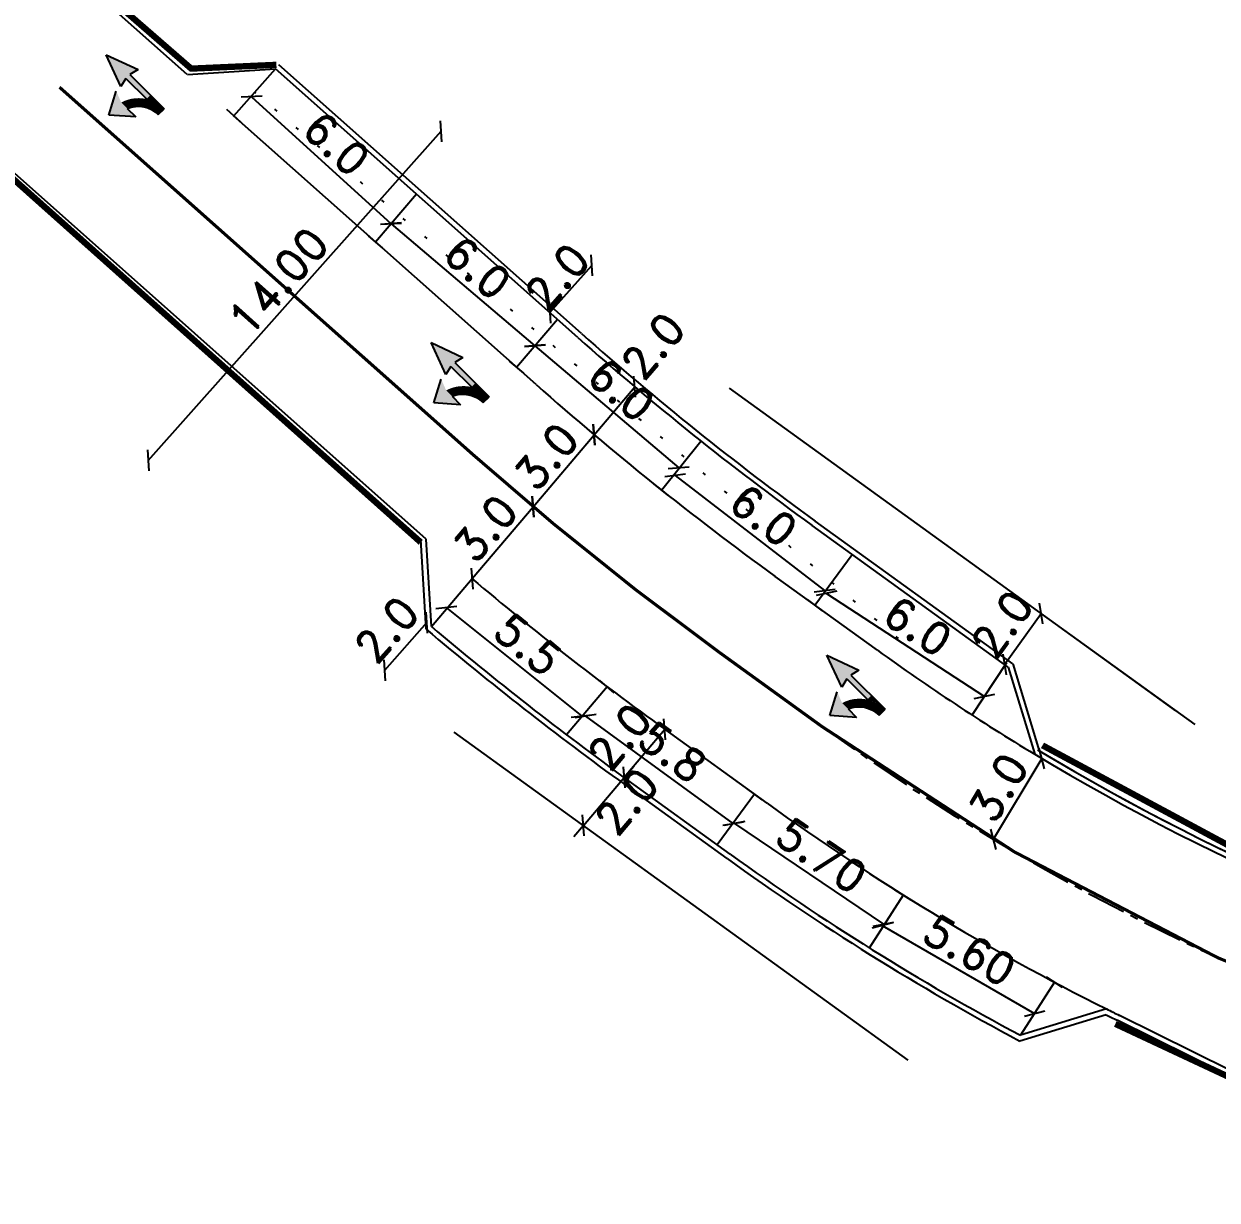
# Model space of a CAD drawing. Extents: x 183304 to 184528, y 666784 to 667526.
# Drawn here: x 184413.73 to 184451.69, y 667079.17 to 667116.57 of the extents above; entities that cross this region are included whole.
import ezdxf

# ---------------------------------------------------------------- set-up
doc = ezdxf.new("R2010")
doc.units = 0
for name, pattern in [('1-1', [2, 1, -1]), ('CENTER', [2, 1.25, -0.25, 0.25, -0.25]), ('DOT2', [3.175, 0, -3.175])]:
    doc.linetypes.add(name, pattern=pattern)
for name, color, linetype in [('D-15', 20, '1-1'), ('d-cl', 1, 'CENTER'), ('D-D13', 7, 'Continuous'), ('D-Dim', 7, 'Continuous'), ('D-EV-INSIDE', 2, 'Continuous'), ('d-han', 115, 'Continuous'), ('D-Kav-Parking', 9, 'DOT2'), ('D-Nativ', 7, '1-1'), ('D-Road', 7, 'Continuous')]:
    doc.layers.add(name, color=color, linetype=linetype)
doc.styles.add('ROMAND', font='romand')
doc.dimstyles.new('DDIM', dxfattribs={"dimscale": 1.35, "dimtxt": 0.75, "dimasz": 0.35, "dimexe": 0, "dimexo": 0.5, "dimgap": 0.15, "dimtad": 1, "dimdec": 1, "dimzin": 0, "dimdsep": 46, "dimtxsty": 'ROMAND', "dimblk1": 'OBLIQUE', "dimblk2": 'OBLIQUE', "dimsah": 1, "dimcen": 0.5, "dimse1": 1, "dimse2": 1, "dimadec": 0, "dimazin": 0, "dimtfac": 0.75, "dimtdec": 1, "dimtmove": 2, "dimatfit": 3, "dimldrblk": 'OBLIQUE', "dimfxl": 1, "dimtolj": 1, "dimtzin": 0, "dimarcsym": 0})

# ---------------------------------------------------------------- blocks, each defined once
blk = doc.blocks.new('dd-13srr')
at = {"layer": 'D-D13'}
for p, q in [((0, 0), (-0.55, -1.5)), ((0.55, -1.5), (0, 0)), ((-0.55, -1.5), (-0.125, -1.4)), ((-0.125, -1.4), (-0.125, -3.6)), ((0.125, -1.4), (0.55, -1.5)), ((0.125, -1.4), (0.125, -2.721)), ((1.85, -2.025), (0.85, -1.5)), ((1.05, -2.95), (1.85, -2.025)), ((1.05, -2.4), (1.05, -2.95)), ((0.25, -3.6), (-0.125, -3.6))]:
    blk.add_line(p, q, dxfattribs=at)
blk.add_arc((1.55, -3.6), 1.3, 112.6199, 180, dxfattribs=at)
for points in [[(-0.125, -1.4), (-0.55, -1.5), (0, 0)], [(-0.125, -1.4), (0, 0), (0.125, -1.4)], [(0.125, -1.4), (0.55, -1.5), (0, 0)], [(0.125, -1.4), (0.125, -2.721), (-0.125, -1.4)], [(-0.125, -3.6), (-0.125, -1.4), (0.125, -2.721)], [(1.05, -2.02), (0.85, -1.5), (1.85, -2.025)], [(0.612, -2.226), (0.874, -2.489), (0.733, -2.153)], [(0.733, -2.153), (0.984, -2.43), (0.89, -2.077)], [(0.874, -2.489), (0.733, -2.153), (0.984, -2.43)], [(0.89, -2.077), (1.05, -2.4), (0.968, -2.047)], [(0.984, -2.43), (0.89, -2.077), (1.05, -2.4)], [(0.968, -2.047), (1.05, -2.4), (1.05, -2.02)], [(1.05, -2.4), (1.85, -2.025), (1.05, -2.02)], [(1.05, -2.4), (1.05, -2.95), (1.85, -2.025)], [(0.119, -2.736), (0.492, -2.844), (0.226, -2.582)], [(0.226, -2.582), (0.576, -2.739), (0.341, -2.451)], [(0.492, -2.844), (0.226, -2.582), (0.576, -2.739)], [(0.341, -2.451), (0.689, -2.626), (0.493, -2.312)], [(0.576, -2.739), (0.341, -2.451), (0.689, -2.626)], [(0.493, -2.312), (0.781, -2.552), (0.612, -2.226)], [(0.689, -2.626), (0.493, -2.312), (0.781, -2.552)], [(0.781, -2.552), (0.612, -2.226), (0.874, -2.489)], [(-0.125, -3.066), (-0.125, -2.721), (0.125, -2.721)], [(-0.125, -3.066), (0, -2.893), (0.012, -2.942)], [(-0.125, -3.066), (-0.046, -3.096), (0.012, -2.942)], [(-0.125, -3.066), (-0.046, -3.096), (-0.125, -3.264)], [(-0.096, -3.29), (-0.125, -3.264), (-0.046, -3.096)], [(-0.104, -3.339), (0.283, -3.309), (-0.084, -3.237)], [(-0.084, -3.237), (0.31, -3.211), (-0.056, -3.129)], [(0.283, -3.309), (-0.084, -3.237), (0.31, -3.211)], [(-0.056, -3.129), (0.31, -3.211), (-0.008, -2.99)], [(-0.008, -2.99), (0.358, -3.082), (0.044, -2.872)], [(0.31, -3.211), (-0.008, -2.99), (0.358, -3.082)], [(0, -2.893), (0.062, -2.837), (0.125, -2.721)], [(0.012, -2.942), (0, -2.893), (0.062, -2.837)], [(0.044, -2.872), (0.419, -2.96), (0.119, -2.736)], [(0.358, -3.082), (0.044, -2.872), (0.419, -2.96)], [(0.125, -2.721), (0.127, -2.723), (0.062, -2.837)], [(0.419, -2.96), (0.119, -2.736), (0.492, -2.844)], [(-0.125, -3.375), (-0.096, -3.29), (-0.125, -3.264)], [(-0.125, -3.6), (-0.125, -3.375), (-0.096, -3.29)], [(-0.125, -3.6), (0.254, -3.501), (-0.119, -3.457)], [(0.25, -3.6), (-0.125, -3.6), (0.254, -3.501)], [(-0.119, -3.457), (0.266, -3.396), (-0.104, -3.339)], [(0.254, -3.501), (-0.119, -3.457), (0.266, -3.396)], [(0.266, -3.396), (-0.104, -3.339), (0.283, -3.309)]]:
    blk.add_solid(points, dxfattribs=at)
blk = doc.blocks.new('pk1')
for p, q in [((-0.3, 2), (0.3, 2)), ((0, 2), (0, 0))]:
    blk.add_line(p, q)
blk = doc.blocks.new('_Oblique')
at = {"color": 0, "linetype": 'ByBlock', "lineweight": -2}
blk.add_line((-0.5, -0.5), (0.5, 0.5), dxfattribs=at)
blk = doc.blocks.new('*D421')
at = {"layer": 'D-Dim', "color": 0, "lineweight": -2, "transparency": 16777216}
blk.add_line((184425.413, 667110.215), (184429.987, 667106.335), dxfattribs=at)
at = {"layer": 'DEFPOINTS', "color": 0, "transparency": 16777216}
for p in [(184424.921, 667109.635), (184429.987, 667106.335), (184429.987, 667106.335)]:
    blk.add_point(p, dxfattribs=at)
at = {"layer": 'D-Dim', "color": 0, "lineweight": -2, "transparency": 16777216, "xscale": 0.4725, "yscale": 0.4725, "zscale": 0.4725}
for p, rotation in [((184425.413, 667110.215), 139.6879237235776), ((184429.987, 667106.335), 319.6879237235776)]:
    blk.add_blockref('_Oblique', p, dxfattribs=dict(at, rotation=rotation))
at = {"layer": 'D-Dim', "color": 0, "transparency": 16777216, "insert": (184428.159, 667108.815), "char_height": 1.0125, "attachment_point": 5, "rotation": 319.6879, "style": 'ROMAND'}
blk.add_mtext('\\A1;6.0', dxfattribs=at)
blk = doc.blocks.new('*D422')
at = {"layer": 'D-Dim', "color": 0, "lineweight": -2, "transparency": 16777216}
blk.add_line((184427.172, 667098.002), (184431.467, 667094.563), dxfattribs=at)
at = {"layer": 'DEFPOINTS', "color": 0, "transparency": 16777216}
for p in [(184426.693, 667097.404), (184431.467, 667094.563), (184430.988, 667093.965)]:
    blk.add_point(p, dxfattribs=at)
at = {"layer": 'D-Dim', "color": 0, "lineweight": -2, "transparency": 16777216, "xscale": 0.4725, "yscale": 0.4725, "zscale": 0.4725}
for p, rotation in [((184427.172, 667098.002), 141.3181899351137), ((184431.467, 667094.563), 321.3181899351137)]:
    blk.add_blockref('_Oblique', p, dxfattribs=dict(at, rotation=rotation))
at = {"layer": 'D-Dim', "color": 0, "transparency": 16777216, "insert": (184429.763, 667096.836), "char_height": 1.0125, "attachment_point": 5, "rotation": 321.3182, "style": 'ROMAND'}
blk.add_mtext('\\A1;5.5', dxfattribs=at)
blk = doc.blocks.new('*D354')
at = {"layer": 'D-Dim', "color": 0, "lineweight": -2, "transparency": 16777216}
blk.add_line((184417.682, 667102.688), (184427.007, 667113.155), dxfattribs=at)
at = {"layer": 'DEFPOINTS', "color": 0, "transparency": 16777216}
for p in [(184426.438, 667113.662), (184427.007, 667113.155), (184417.113, 667103.194)]:
    blk.add_point(p, dxfattribs=at)
at = {"layer": 'D-Dim', "color": 0, "lineweight": -2, "transparency": 16777216, "xscale": 0.4725, "yscale": 0.4725, "zscale": 0.4725}
for p, rotation in [((184427.007, 667113.155), 48.30229398729794), ((184417.682, 667102.688), 228.3022939872979)]:
    blk.add_blockref('_Oblique', p, dxfattribs=dict(at, rotation=rotation))
at = {"layer": 'D-Dim', "color": 0, "transparency": 16777216, "insert": (184421.815, 667108.393), "char_height": 1.0125, "attachment_point": 5, "rotation": 48.3023, "style": 'ROMAND'}
blk.add_mtext('\\A1;14.00', dxfattribs=at)
blk = doc.blocks.new('*D355')
at = {"layer": 'D-Dim', "color": 0, "lineweight": -2, "transparency": 16777216}
for p, q in [((184432.823, 667092.604), (184433.129, 667092.965)), ((184431.529, 667091.079), (184432.823, 667092.604)), ((184431.529, 667091.079), (184431.223, 667090.719))]:
    blk.add_line(p, q, dxfattribs=at)
at = {"layer": 'DEFPOINTS', "color": 0, "transparency": 16777216}
for p in [(184432.823, 667092.604), (184432.995, 667092.458), (184431.701, 667090.933)]:
    blk.add_point(p, dxfattribs=at)
at = {"layer": 'D-Dim', "color": 0, "lineweight": -2, "transparency": 16777216, "xscale": 0.4725, "yscale": 0.4725, "zscale": 0.4725}
for p, rotation in [((184432.823, 667092.604), 229.6879237261407), ((184431.529, 667091.079), 49.68792372614072)]:
    blk.add_blockref('_Oblique', p, dxfattribs=dict(at, rotation=rotation))
at = {"layer": 'D-Dim', "color": 0, "transparency": 16777216, "insert": (184432.901, 667091.846), "char_height": 1.0125, "attachment_point": 5, "rotation": 49.6879, "style": 'ROMAND'}
blk.add_mtext('\\A1;2.0', dxfattribs=at)
blk = doc.blocks.new('*D356')
at = {"layer": 'D-Dim', "color": 0, "lineweight": -2, "transparency": 16777216}
blk.add_line((184432.822, 667092.612), (184434.116, 667094.137), dxfattribs=at)
at = {"layer": 'DEFPOINTS', "color": 0, "transparency": 16777216}
for p in [(184433.628, 667094.551), (184434.116, 667094.137), (184432.994, 667092.466)]:
    blk.add_point(p, dxfattribs=at)
at = {"layer": 'D-Dim', "color": 0, "lineweight": -2, "transparency": 16777216, "xscale": 0.4725, "yscale": 0.4725, "zscale": 0.4725}
for p, rotation in [((184434.116, 667094.137), 49.68792372954985), ((184432.822, 667092.612), 229.6879237295499)]:
    blk.add_blockref('_Oblique', p, dxfattribs=dict(at, rotation=rotation))
at = {"layer": 'D-Dim', "color": 0, "transparency": 16777216, "insert": (184432.681, 667093.901), "char_height": 1.0125, "attachment_point": 5, "rotation": 49.6879, "style": 'ROMAND'}
blk.add_mtext('\\A1;2.0', dxfattribs=at)
blk = doc.blocks.new('*D357')
at = {"layer": 'D-Dim', "color": 0, "lineweight": -2, "transparency": 16777216}
blk.add_line((184427.987, 667098.929), (184429.927, 667101.216), dxfattribs=at)
at = {"layer": 'DEFPOINTS', "color": 0, "transparency": 16777216}
for p in [(184429.927, 667101.216), (184429.927, 667101.216), (184427.499, 667099.343)]:
    blk.add_point(p, dxfattribs=at)
at = {"layer": 'D-Dim', "color": 0, "lineweight": -2, "transparency": 16777216, "xscale": 0.4725, "yscale": 0.4725, "zscale": 0.4725}
for p, rotation in [((184429.927, 667101.216), 49.68792372954985), ((184427.987, 667098.929), 229.6879237295499)]:
    blk.add_blockref('_Oblique', p, dxfattribs=dict(at, rotation=rotation))
at = {"layer": 'D-Dim', "color": 0, "transparency": 16777216, "insert": (184428.417, 667100.531), "char_height": 1.0125, "attachment_point": 5, "rotation": 49.6879, "style": 'ROMAND'}
blk.add_mtext('\\A1;3.0', dxfattribs=at)
blk = doc.blocks.new('*D358')
at = {"layer": 'D-Dim', "color": 0, "lineweight": -2, "transparency": 16777216}
blk.add_line((184429.927, 667101.216), (184431.869, 667103.504), dxfattribs=at)
at = {"layer": 'DEFPOINTS', "color": 0, "transparency": 16777216}
for p in [(184431.869, 667103.504), (184431.869, 667103.504), (184429.927, 667101.216)]:
    blk.add_point(p, dxfattribs=at)
at = {"layer": 'D-Dim', "color": 0, "lineweight": -2, "transparency": 16777216, "xscale": 0.4725, "yscale": 0.4725, "zscale": 0.4725}
for p, rotation in [((184431.869, 667103.504), 49.68792372954985), ((184429.927, 667101.216), 229.6879237295499)]:
    blk.add_blockref('_Oblique', p, dxfattribs=dict(at, rotation=rotation))
at = {"layer": 'D-Dim', "color": 0, "transparency": 16777216, "insert": (184430.357, 667102.818), "char_height": 1.0125, "attachment_point": 5, "rotation": 49.6879, "style": 'ROMAND'}
blk.add_mtext('\\A1;3.0', dxfattribs=at)
blk = doc.blocks.new('*D359')
at = {"layer": 'D-Dim', "color": 0, "lineweight": -2, "transparency": 16777216}
blk.add_line((184431.868, 667103.504), (184433.162, 667105.029), dxfattribs=at)
at = {"layer": 'DEFPOINTS', "color": 0, "transparency": 16777216}
for p in [(184433.162, 667105.029), (184433.162, 667105.029), (184431.868, 667103.504)]:
    blk.add_point(p, dxfattribs=at)
at = {"layer": 'D-Dim', "color": 0, "lineweight": -2, "transparency": 16777216, "xscale": 0.4725, "yscale": 0.4725, "zscale": 0.4725}
for p, rotation in [((184433.162, 667105.029), 49.68792372954985), ((184431.868, 667103.504), 229.6879237295499)]:
    blk.add_blockref('_Oblique', p, dxfattribs=dict(at, rotation=rotation))
at = {"layer": 'D-Dim', "color": 0, "transparency": 16777216, "insert": (184433.744, 667106.331), "char_height": 1.0125, "attachment_point": 5, "rotation": 49.6879, "style": 'ROMAND'}
blk.add_mtext('\\A1;2.0', dxfattribs=at)
blk = doc.blocks.new('*D403')
at = {"layer": 'D-Dim', "color": 0, "lineweight": -2, "transparency": 16777216}
blk.add_line((184430.459, 667107.389), (184431.794, 667108.889), dxfattribs=at)
at = {"layer": 'DEFPOINTS', "color": 0, "transparency": 16777216}
for p in [(184431.663, 667109.006), (184431.794, 667108.889), (184430.327, 667107.507)]:
    blk.add_point(p, dxfattribs=at)
at = {"layer": 'D-Dim', "color": 0, "lineweight": -2, "transparency": 16777216, "xscale": 0.4725, "yscale": 0.4725, "zscale": 0.4725}
for p, rotation in [((184431.794, 667108.889), 48.31357919840798), ((184430.459, 667107.389), 228.313579198408)]:
    blk.add_blockref('_Oblique', p, dxfattribs=dict(at, rotation=rotation))
at = {"layer": 'D-Dim', "color": 0, "transparency": 16777216, "insert": (184430.697, 667108.534), "char_height": 1.0125, "attachment_point": 5, "rotation": 48.3136, "style": 'ROMAND'}
blk.add_mtext('\\A1;2.0', dxfattribs=at)
blk = doc.blocks.new('*D452')
at = {"layer": 'D-Dim', "color": 0, "lineweight": -2, "transparency": 16777216}
blk.add_line((184436.338, 667091.143), (184441.075, 667087.936), dxfattribs=at)
at = {"layer": 'DEFPOINTS', "color": 0, "transparency": 16777216}
for p in [(184436.968, 667092.073), (184441.705, 667088.866), (184441.075, 667087.936)]:
    blk.add_point(p, dxfattribs=at)
at = {"layer": 'D-Dim', "color": 0, "lineweight": -2, "transparency": 16777216, "xscale": 0.4725, "yscale": 0.4725, "zscale": 0.4725}
for p, rotation in [((184436.338, 667091.143), 145.8979010003059), ((184441.075, 667087.936), 325.8979010003059)]:
    blk.add_blockref('_Oblique', p, dxfattribs=dict(at, rotation=rotation))
at = {"layer": 'D-Dim', "color": 0, "transparency": 16777216, "insert": (184439.104, 667090.126), "char_height": 1.0125, "attachment_point": 5, "rotation": 325.8979, "style": 'ROMAND'}
blk.add_mtext('\\A1;5.70', dxfattribs=at)
blk = doc.blocks.new('*D453')
at = {"layer": 'D-Dim', "color": 0, "lineweight": -2, "transparency": 16777216}
blk.add_line((184441.036, 667087.896), (184445.881, 667085.103), dxfattribs=at)
at = {"layer": 'DEFPOINTS', "color": 0, "transparency": 16777216}
for p in [(184440.623, 667087.18), (184445.881, 667085.103), (184445.468, 667084.387)]:
    blk.add_point(p, dxfattribs=at)
at = {"layer": 'D-Dim', "color": 0, "lineweight": -2, "transparency": 16777216, "xscale": 0.4725, "yscale": 0.4725, "zscale": 0.4725}
for p, rotation in [((184441.036, 667087.896), 150.0353192317045), ((184445.881, 667085.103), 330.0353192317045)]:
    blk.add_blockref('_Oblique', p, dxfattribs=dict(at, rotation=rotation))
at = {"layer": 'D-Dim', "color": 0, "transparency": 16777216, "insert": (184443.812, 667087.114), "char_height": 1.0125, "attachment_point": 5, "rotation": 330.0353, "style": 'ROMAND'}
blk.add_mtext('\\A1;5.60', dxfattribs=at)
blk = doc.blocks.new('*D454')
at = {"layer": 'D-Dim', "color": 0, "lineweight": -2, "transparency": 16777216}
blk.add_line((184436.289, 667091.141), (184431.602, 667094.557), dxfattribs=at)
at = {"layer": 'DEFPOINTS', "color": 0, "transparency": 16777216}
for p in [(184432.282, 667095.49), (184431.602, 667094.557), (184436.968, 667092.073)]:
    blk.add_point(p, dxfattribs=at)
at = {"layer": 'D-Dim', "color": 0, "lineweight": -2, "transparency": 16777216, "xscale": 0.4725, "yscale": 0.4725, "zscale": 0.4725}
for p, rotation in [((184431.602, 667094.557), 143.9078086363035), ((184436.289, 667091.141), 323.9078086363035)]:
    blk.add_blockref('_Oblique', p, dxfattribs=dict(at, rotation=rotation))
at = {"layer": 'D-Dim', "color": 0, "transparency": 16777216, "insert": (184434.363, 667093.422), "char_height": 1.0125, "attachment_point": 5, "rotation": 323.9078, "style": 'ROMAND'}
blk.add_mtext('\\A1;5.8', dxfattribs=at)
blk = doc.blocks.new('*D404')
at = {"layer": 'D-Dim', "color": 0, "lineweight": -2, "transparency": 16777216}
blk.add_line((184420.974, 667114.25), (184425.413, 667110.215), dxfattribs=at)
at = {"layer": 'DEFPOINTS', "color": 0, "transparency": 16777216}
for p in [(184420.463, 667113.687), (184425.413, 667110.215), (184425.413, 667110.215)]:
    blk.add_point(p, dxfattribs=at)
at = {"layer": 'D-Dim', "color": 0, "lineweight": -2, "transparency": 16777216, "xscale": 0.4725, "yscale": 0.4725, "zscale": 0.4725}
for p, rotation in [((184420.974, 667114.25), 137.7275095016649), ((184425.413, 667110.215), 317.7275095016649)]:
    blk.add_blockref('_Oblique', p, dxfattribs=dict(at, rotation=rotation))
at = {"layer": 'D-Dim', "color": 0, "transparency": 16777216, "insert": (184423.671, 667112.757), "char_height": 1.0125, "attachment_point": 5, "rotation": 317.7275, "style": 'ROMAND'}
blk.add_mtext('\\A1;6.0', dxfattribs=at)
blk = doc.blocks.new('*D405')
at = {"layer": 'D-Dim', "color": 0, "lineweight": -2, "transparency": 16777216}
blk.add_line((184439.262, 667098.456), (184444.287, 667095.181), dxfattribs=at)
at = {"layer": 'DEFPOINTS', "color": 0, "transparency": 16777216}
for p in [(184438.846, 667097.819), (184444.287, 667095.181), (184444.287, 667095.181)]:
    blk.add_point(p, dxfattribs=at)
at = {"layer": 'D-Dim', "color": 0, "lineweight": -2, "transparency": 16777216, "xscale": 0.4725, "yscale": 0.4725, "zscale": 0.4725}
for p, rotation in [((184439.262, 667098.456), 146.9050069251239), ((184444.287, 667095.181), 326.9050069251239)]:
    blk.add_blockref('_Oblique', p, dxfattribs=dict(at, rotation=rotation))
at = {"layer": 'D-Dim', "color": 0, "transparency": 16777216, "insert": (184442.162, 667097.412), "char_height": 1.0125, "attachment_point": 5, "rotation": 326.905, "style": 'ROMAND'}
blk.add_mtext('\\A1;6.0', dxfattribs=at)
blk = doc.blocks.new('*D406')
at = {"layer": 'D-Dim', "color": 0, "lineweight": -2, "transparency": 16777216}
blk.add_line((184434.446, 667102.205), (184439.201, 667098.548), dxfattribs=at)
at = {"layer": 'DEFPOINTS', "color": 0, "transparency": 16777216}
for p in [(184433.982, 667101.602), (184439.201, 667098.548), (184439.201, 667098.548)]:
    blk.add_point(p, dxfattribs=at)
at = {"layer": 'D-Dim', "color": 0, "lineweight": -2, "transparency": 16777216, "xscale": 0.4725, "yscale": 0.4725, "zscale": 0.4725}
for p, rotation in [((184434.446, 667102.205), 142.4321373288879), ((184439.201, 667098.548), 322.4321373288879)]:
    blk.add_blockref('_Oblique', p, dxfattribs=dict(at, rotation=rotation))
at = {"layer": 'D-Dim', "color": 0, "transparency": 16777216, "insert": (184437.256, 667100.938), "char_height": 1.0125, "attachment_point": 5, "rotation": 322.4321, "style": 'ROMAND'}
blk.add_mtext('\\A1;6.0', dxfattribs=at)
blk = doc.blocks.new('*D407')
at = {"layer": 'D-Dim', "color": 0, "lineweight": -2, "transparency": 16777216}
blk.add_line((184429.987, 667106.335), (184434.561, 667102.454), dxfattribs=at)
at = {"layer": 'DEFPOINTS', "color": 0, "transparency": 16777216}
for p in [(184429.495, 667105.754), (184434.561, 667102.454), (184434.561, 667102.454)]:
    blk.add_point(p, dxfattribs=at)
at = {"layer": 'D-Dim', "color": 0, "lineweight": -2, "transparency": 16777216, "xscale": 0.4725, "yscale": 0.4725, "zscale": 0.4725}
for p, rotation in [((184429.987, 667106.335), 139.6879237235776), ((184434.561, 667102.454), 319.6879237235776)]:
    blk.add_blockref('_Oblique', p, dxfattribs=dict(at, rotation=rotation))
at = {"layer": 'D-Dim', "color": 0, "transparency": 16777216, "insert": (184432.733, 667104.935), "char_height": 1.0125, "attachment_point": 5, "rotation": 319.6879, "style": 'ROMAND'}
blk.add_mtext('\\A1;6.0', dxfattribs=at)
blk = doc.blocks.new('*D457')
at = {"layer": 'D-Dim', "color": 0, "lineweight": -2, "transparency": 16777216}
blk.add_line((184444.921, 667096.2), (184446.092, 667097.821), dxfattribs=at)
at = {"layer": 'DEFPOINTS', "color": 0, "transparency": 16777216}
for p in [(184446.092, 667097.821), (184446.113, 667097.806), (184444.942, 667096.185)]:
    blk.add_point(p, dxfattribs=at)
at = {"layer": 'D-Dim', "color": 0, "lineweight": -2, "transparency": 16777216, "xscale": 0.4725, "yscale": 0.4725, "zscale": 0.4725}
for p, rotation in [((184446.092, 667097.821), 54.14806503460001), ((184444.921, 667096.2), 234.1480650346)]:
    blk.add_blockref('_Oblique', p, dxfattribs=dict(at, rotation=rotation))
at = {"layer": 'D-Dim', "color": 0, "transparency": 16777216, "insert": (184444.85, 667097.485), "char_height": 1.0125, "attachment_point": 5, "rotation": 54.1481, "style": 'ROMAND'}
blk.add_mtext('\\A1;2.0', dxfattribs=at)
blk = doc.blocks.new('*D458')
at = {"layer": 'D-Dim', "color": 0, "lineweight": -2, "transparency": 16777216}
blk.add_line((184426.551, 667097.53), (184425.201, 667096.01), dxfattribs=at)
at = {"layer": 'DEFPOINTS', "color": 0, "transparency": 16777216}
for p in [(184426.693, 667097.404), (184425.201, 667096.01), (184425.343, 667095.884)]:
    blk.add_point(p, dxfattribs=at)
at = {"layer": 'D-Dim', "color": 0, "lineweight": -2, "transparency": 16777216, "xscale": 0.4725, "yscale": 0.4725, "zscale": 0.4725}
for p, rotation in [((184426.551, 667097.53), 48.38540138601567), ((184425.201, 667096.01), 228.3854013860156)]:
    blk.add_blockref('_Oblique', p, dxfattribs=dict(at, rotation=rotation))
at = {"layer": 'D-Dim', "color": 0, "transparency": 16777216, "insert": (184425.27, 667097.308), "char_height": 1.0125, "attachment_point": 5, "rotation": 48.3854, "style": 'ROMAND'}
blk.add_mtext('\\A1;2.0', dxfattribs=at)
blk = doc.blocks.new('*D411')
at = {"layer": 'D-Dim', "color": 0, "lineweight": -2, "transparency": 16777216}
blk.add_line((184446.111, 667093.207), (184444.562, 667090.638), dxfattribs=at)
at = {"layer": 'DEFPOINTS', "color": 0, "transparency": 16777216}
for p in [(184445.885, 667093.344), (184444.336, 667090.774), (184444.562, 667090.638)]:
    blk.add_point(p, dxfattribs=at)
at = {"layer": 'D-Dim', "color": 0, "lineweight": -2, "transparency": 16777216, "xscale": 0.4725, "yscale": 0.4725, "zscale": 0.4725}
for p, rotation in [((184446.111, 667093.207), 58.92069812256359), ((184444.562, 667090.638), 238.9206981225636)]:
    blk.add_blockref('_Oblique', p, dxfattribs=dict(at, rotation=rotation))
at = {"layer": 'D-Dim', "color": 0, "transparency": 16777216, "insert": (184444.73, 667092.288), "char_height": 1.0125, "attachment_point": 5, "rotation": 58.9207, "style": 'ROMAND'}
blk.add_mtext('\\A1;3.0', dxfattribs=at)

msp = doc.modelspace()

# ---------------------------------------------------------------- linework, layer by layer
at = {"layer": 'D-15', "const_width": 0.2, "flags": 128}
for points in [[(184416.995, 667116.935), (184419.053, 667115.146), (184421.765, 667115.267)], [(184426.357, 667100.082), (184411.345, 667113.465)]]:
    msp.add_lwpolyline(points, dxfattribs=at)
for points in [[(184446.131, 667093.627, 0.072235), (184465.117, 667085.66)], [(184459.596, 667079.265, 0.015934), (184448.449, 667084.77)]]:
    msp.add_lwpolyline(points, format="xyb", dxfattribs=at)
at = {"layer": 'd-cl'}
msp.add_arc((184483.053, 667155.008), 75, 234.14807, 254.7993, dxfattribs=at)
at = {"layer": 'D-Dim'}
for p, q in [((184450.378, 667094.724), (184436.179, 667104.984)), ((184426.693, 667097.404), (184427.987, 667098.929)), ((184450.983, 667094.287), (184446.092, 667097.821)), ((184427.408, 667094.049), (184441.848, 667083.615))]:
    msp.add_line(p, q, dxfattribs=at)
at = {"layer": 'D-Dim', "ltscale": 0.1}
msp.add_lwpolyline([(184459.196, 667079.778), (184448.581, 667085.039)], dxfattribs=at)
at = {"layer": 'D-EV-INSIDE'}
for p, q in [((184431.464, 667106.724), (184421.845, 667115.269)), ((184445.185, 667096.219), (184438.901, 667100.759)), ((184426.527, 667097.321), (184426.359, 667100.171)), ((184445.185, 667096.219), (184446.028, 667093.456)), ((184436.098, 667090.028), (184432.845, 667092.378)), ((184448.153, 667085.062), (184445.411, 667084.225))]:
    msp.add_line(p, q, dxfattribs=at)
msp.add_lwpolyline([(184459.121, 667079.626), (184448.506, 667084.887)], dxfattribs=at)
for centre, radius, start, end in [((184494.442, 667177.622), 94.83, 228.3854, 234.14807), ((184494.442, 667177.622), 105.17, 229.77707, 234.14807), ((184483.053, 667155.008), 71.83, 238.9207, 255.49888), ((184483.053, 667155.008), 71.83, 238.97265, 255.49888), ((184483.053, 667155.008), 80.17, 234.14807, 241.99651), ((184483.053, 667155.008), 78.17, 243.48285, 243.7721)]:
    msp.add_arc(centre, radius, start, end, dxfattribs=at)
at = {"layer": 'd-han'}
for p, q in [((184430.023, 667105.102), (184420.404, 667113.647)), ((184440.883, 667096.65), (184437.63, 667099)), ((184443.879, 667094.579), (184444.995, 667096.258)), ((184437.369, 667091.787), (184434.116, 667094.137))]:
    msp.add_line(p, q, dxfattribs=at)
for centre, radius, start, end in [((184494.442, 667177.622), 97, 228.3854, 234.14807), ((184494.442, 667177.622), 103, 229.81681, 234.14807), ((184483.053, 667155.008), 72, 234.14807, 238.9207), ((184483.053, 667155.008), 78, 234.14807, 243.43306)]:
    msp.add_arc(centre, radius, start, end, dxfattribs=at)
at = {"layer": 'D-Kav-Parking', "ltscale": 0.25}
msp.add_line((184441.55, 667097.021), (184421.09, 667114.38), dxfattribs=at)
at = {"layer": 'D-Nativ', "const_width": 0.1, "flags": 128}
msp.add_lwpolyline([(184414.864, 667114.555), (184428.031, 667102.859, 0.02515), (184435.873, 667096.569), (184439.126, 667094.218, 0.073146), (184458.489, 667084.145)], format="xyb", dxfattribs=at)
at = {"layer": 'D-Road'}
for p, q in [((184418.927, 667114.959), (184410.834, 667122.148)), ((184418.94, 667114.96), (184421.732, 667115.142)), ((184431.351, 667106.597), (184421.732, 667115.142)), ((184445.039, 667096.114), (184438.801, 667100.622)), ((184426.693, 667097.404), (184426.529, 667100.181)), ((184445.039, 667096.114), (184445.885, 667093.344)), ((184436.197, 667090.166), (184432.945, 667092.516)), ((184448.168, 667085.244), (184445.436, 667084.41))]:
    msp.add_line(p, q, dxfattribs=at)
at = {"layer": 'D-Road', "flags": 128}
msp.add_lwpolyline([(184426.529, 667100.181), (184411.801, 667113.264)], dxfattribs=at)
at = {"layer": 'D-Road'}
for centre, radius, start, end in [((184494.442, 667177.622), 95, 228.3854, 234.14807), ((184483.053, 667155.008), 70, 234.14807, 234.14826), ((184494.442, 667177.622), 105, 229.81681, 234.14807), ((184483.053, 667155.008), 72, 238.9207, 255.49888), ((184483.053, 667155.008), 80, 234.14807, 241.94612), ((184483.053, 667155.008), 78, 243.43306, 243.7721)]:
    msp.add_arc(centre, radius, start, end, dxfattribs=at)

# ---------------------------------------------------------------- block references
at = {"layer": 'D-Dim'}
for p, rotation in [((184421.732, 667115.142), 138.5032056691466), ((184426.215, 667111.16), 139.6879237254913), ((184430.7, 667107.176), 139.6879237254913), ((184435.269, 667103.302), 141.1520209567169), ((184440.079, 667099.698), 143.7034057001106)]:
    msp.add_blockref('pk1', p, dxfattribs=dict(at, rotation=rotation))
at = {"layer": 'D-Dim', "xscale": -1}
for p, rotation in [((184430.988, 667093.965), 319.6879237243687), ((184435.783, 667090.462), 323.6581043911956), ((184440.623, 667087.18), 327.3247617943217), ((184445.436, 667084.41), 327.3247617943217)]:
    msp.add_blockref('pk1', p, dxfattribs=dict(at, rotation=rotation))
at = {"layer": 'D-Road', "ltscale": 0.5, "xscale": -0.7000000000582136, "yscale": 0.7000000000386528, "rotation": 45.07190592733193}
for p in [(184416.347, 667115.588), (184426.682, 667106.432), (184439.277, 667096.491)]:
    msp.add_blockref('dd-13srr', p, dxfattribs=at)

# ---------------------------------------------------------------- dimensions: what is measured, and where the dimension line sits
at = {"layer": 'D-Dim'}
for base, p1, p2, angle, picture, middle in [((184425.413, 667110.215), (184420.463, 667113.687), (184425.413, 667110.215), 137.7275, '*D404', (184423.671, 667112.757)), ((184429.987, 667106.335), (184424.921, 667109.635), (184429.987, 667106.335), 139.6879, '*D421', (184428.159, 667108.815)), ((184434.561, 667102.454), (184429.495, 667105.754), (184434.561, 667102.454), 139.6879, '*D407', (184432.733, 667104.935)), ((184431.868, 667103.504), (184429.927, 667101.216), (184431.868, 667103.504), 229.6879, '*D358', (184430.357, 667102.818)), ((184439.201, 667098.548), (184433.982, 667101.602), (184439.201, 667098.548), 142.4321, '*D406', (184437.256, 667100.938)), ((184429.927, 667101.216), (184427.499, 667099.343), (184429.927, 667101.216), 229.6879, '*D357', (184428.417, 667100.531)), ((184444.287, 667095.181), (184438.846, 667097.819), (184444.287, 667095.181), 146.905, '*D405', (184442.162, 667097.412))]:
    dim = msp.add_linear_dim(base=base, p1=p1, p2=p2, angle=angle, dimstyle='DDIM', dxfattribs=at)
    dim.commit()
    dim.dimension.update_dxf_attribs({"geometry": picture, "text_midpoint": middle})
for p1, p2, distance, text, picture, middle in [((184417.113, 667103.194), (184426.438, 667113.662), -0.762, '14.00', '*D354', (184421.815, 667108.393)), ((184436.968, 667092.073), (184441.705, 667088.866), -1.124, '5.70', '*D452', (184439.104, 667090.126)), ((184440.623, 667087.18), (184445.468, 667084.387), 0.827, '5.60', '*D453', (184443.812, 667087.114))]:
    dim = msp.add_aligned_dim(p1=p1, p2=p2, distance=distance, text=text, dimstyle='DDIM', dxfattribs=at)
    dim.commit()
    dim.dimension.update_dxf_attribs({"geometry": picture, "text_midpoint": middle})
for base, p1, p2, angle, picture, middle, dimtype in [((184431.794, 667108.889), (184430.327, 667107.507), (184431.663, 667109.006), 48.3136, '*D403', (184430.697, 667108.534), 161), ((184433.162, 667105.029), (184431.868, 667103.504), (184433.162, 667105.029), 229.6879, '*D359', (184433.744, 667106.331), 160), ((184434.116, 667094.137), (184432.994, 667092.466), (184433.628, 667094.551), 229.6879, '*D356', (184432.681, 667093.901), 160), ((184432.823, 667092.604), (184431.701, 667090.933), (184432.995, 667092.458), 49.6879, '*D355', (184432.901, 667091.846), 161)]:
    dim = msp.add_linear_dim(base=base, p1=p1, p2=p2, angle=angle, dimstyle='DDIM', dxfattribs=at)
    dim.commit()
    dim.dimension.update_dxf_attribs({"geometry": picture, "text_midpoint": middle, "dimtype": dimtype})
for p1, p2, distance, picture, middle in [((184426.693, 667097.404), (184425.343, 667095.884), -0.19, '*D458', (184425.27, 667097.308)), ((184444.942, 667096.185), (184446.113, 667097.806), 0.026, '*D457', (184444.85, 667097.485)), ((184426.693, 667097.404), (184430.988, 667093.965), 0.767, '*D422', (184429.763, 667096.836)), ((184436.968, 667092.073), (184432.282, 667095.49), 1.154, '*D454', (184434.363, 667093.422)), ((184445.885, 667093.344), (184444.336, 667090.774), 0.264, '*D411', (184444.73, 667092.288))]:
    dim = msp.add_aligned_dim(p1=p1, p2=p2, distance=distance, dimstyle='DDIM', dxfattribs=at)
    dim.commit()
    dim.dimension.update_dxf_attribs({"geometry": picture, "text_midpoint": middle})

doc.saveas('drawing.dxf')
